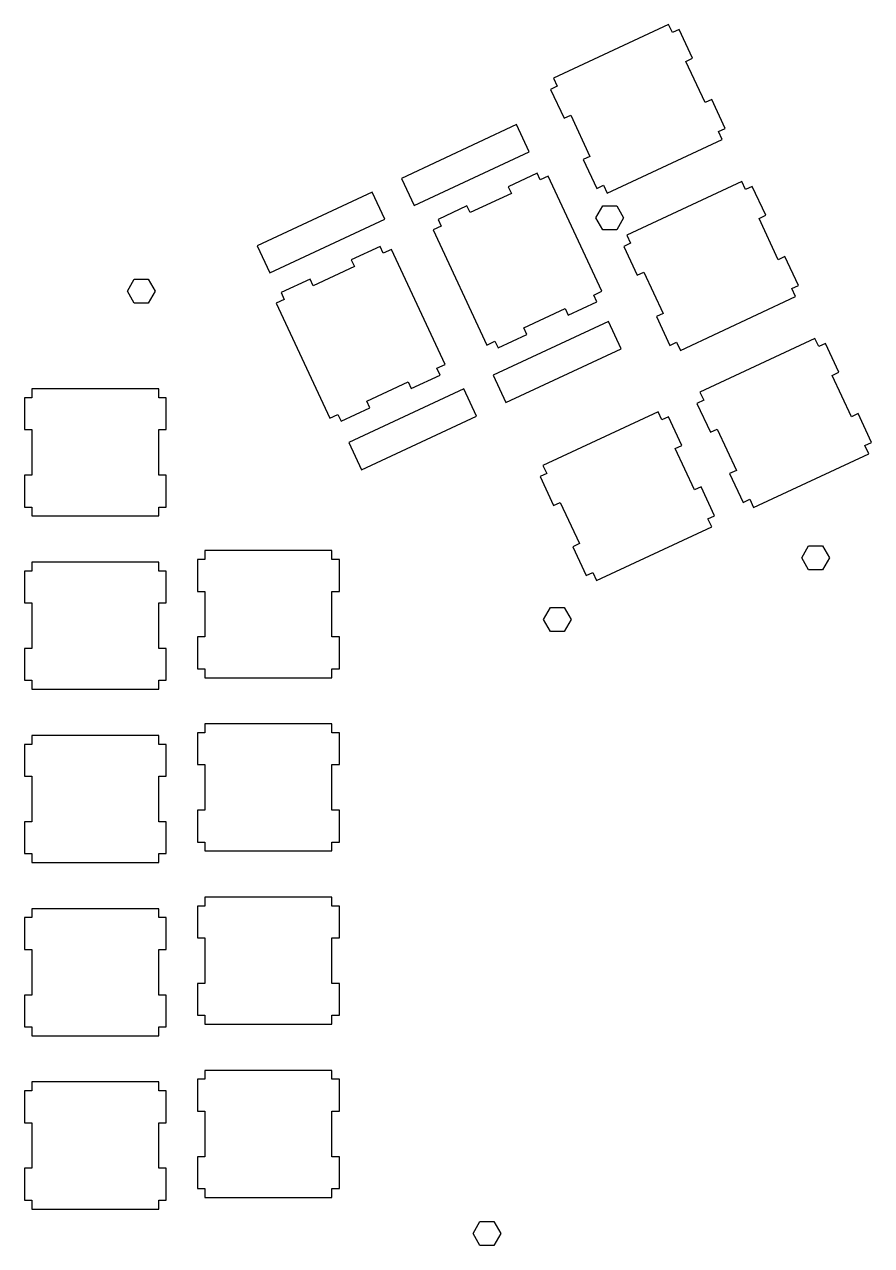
# Model space of a CAD drawing. Extents: x -958 to 423, y -145 to 375.
# Drawn here: x 32.38 to 58.68, y -8.95 to 28.94 of the extents above; entities that cross this region are included whole.
import ezdxf

# ---------------------------------------------------------------- set-up
doc = ezdxf.new("R2010")
doc.units = 0

msp = doc.modelspace()

# ---------------------------------------------------------------- linework, layer by layer
at = {"layer": 'Layer 1'}
for p, q in [((52.378238, 28.943169), (48.804768, 27.276509)), ((52.378238, 28.943169), (48.804768, 27.276509)), ((52.495084, 28.692274), (52.378238, 28.943169)), ((52.495084, 28.692274), (52.378238, 28.943169)), ((52.702969, 28.789048), (52.495084, 28.692274)), ((52.702969, 28.789048), (52.495084, 28.692274)), ((53.120889, 27.89371), (52.702969, 28.789048)), ((53.120889, 27.89371), (52.702969, 28.789048)), ((52.913004, 27.796936), (53.120889, 27.89371)), ((52.913004, 27.796936), (53.120889, 27.89371)), ((53.510135, 26.515936), (52.913004, 27.796936)), ((53.510135, 26.515936), (52.913004, 27.796936)), ((48.92233, 27.025614), (48.714445, 26.92884)), ((48.92233, 27.025614), (48.714445, 26.92884)), ((48.714445, 26.92884), (49.131648, 26.033502)), ((48.714445, 26.92884), (49.131648, 26.033502)), ((48.804768, 27.276509), (48.92233, 27.025614)), ((48.804768, 27.276509), (48.92233, 27.025614)), ((53.71802, 26.61271), (53.510135, 26.515936)), ((53.71802, 26.61271), (53.510135, 26.515936)), ((54.135223, 25.717372), (53.71802, 26.61271)), ((54.135223, 25.717372), (53.71802, 26.61271)), ((47.6592, 25.8328), (44.08645, 24.16685)), ((47.6592, 25.8328), (44.08645, 24.16685)), ((48.053467, 24.988358), (47.6592, 25.8328)), ((48.053467, 24.988358), (47.6592, 25.8328)), ((49.131648, 26.033502), (49.339533, 26.130276)), ((49.131648, 26.033502), (49.339533, 26.130276)), ((49.339533, 26.130276), (49.936664, 24.849276)), ((49.339533, 26.130276), (49.936664, 24.849276)), ((53.927338, 25.620598), (54.135223, 25.717372)), ((53.927338, 25.620598), (54.135223, 25.717372)), ((54.0449, 25.3697), (53.927338, 25.620598)), ((54.0449, 25.3697), (53.927338, 25.620598)), ((50.47143, 23.703043), (54.0449, 25.3697)), ((50.47143, 23.703043), (54.0449, 25.3697)), ((44.479997, 23.322408), (48.053467, 24.988358)), ((44.479997, 23.322408), (48.053467, 24.988358)), ((49.936664, 24.849276), (49.728779, 24.752502)), ((49.936664, 24.849276), (49.728779, 24.752502)), ((49.728779, 24.752502), (50.146699, 23.857164)), ((49.728779, 24.752502), (50.146699, 23.857164)), ((48.294331, 24.325223), (47.398993, 23.90802)), ((48.294331, 24.325223), (47.398993, 23.90802)), ((48.391105, 24.117338), (48.294331, 24.325223)), ((48.391105, 24.117338), (48.294331, 24.325223)), ((44.08645, 24.16685), (44.479997, 23.322408)), ((44.08645, 24.16685), (44.479997, 23.322408)), ((47.398993, 23.90802), (47.495767, 23.700135)), ((47.398993, 23.90802), (47.495767, 23.700135)), ((48.642, 24.2349), (48.391105, 24.117338)), ((48.642, 24.2349), (48.391105, 24.117338)), ((50.30866, 20.66143), (48.642, 24.2349)), ((50.30866, 20.66143), (48.642, 24.2349)), ((50.146699, 23.857164), (50.354584, 23.953938)), ((50.146699, 23.857164), (50.354584, 23.953938)), ((50.354584, 23.953938), (50.47143, 23.703043)), ((50.354584, 23.953938), (50.47143, 23.703043)), ((54.650638, 24.070066), (51.077168, 22.403406)), ((54.650638, 24.070066), (51.077168, 22.403406)), ((54.767484, 23.819171), (54.650638, 24.070066)), ((54.767484, 23.819171), (54.650638, 24.070066)), ((54.975369, 23.915945), (54.767484, 23.819171)), ((54.975369, 23.915945), (54.767484, 23.819171)), ((55.393289, 23.020607), (54.975369, 23.915945)), ((55.393289, 23.020607), (54.975369, 23.915945)), ((43.176806, 23.742402), (39.604056, 22.075742)), ((43.176806, 23.742402), (39.604056, 22.075742)), ((43.57107, 22.89796), (43.176806, 23.742402)), ((43.57107, 22.89796), (43.176806, 23.742402)), ((47.495767, 23.700135), (46.214767, 23.103004)), ((47.495767, 23.700135), (46.214767, 23.103004)), ((46.117993, 23.310889), (45.222655, 22.892969)), ((46.117993, 23.310889), (45.222655, 22.892969)), ((46.214767, 23.103004), (46.117993, 23.310889)), ((46.214767, 23.103004), (46.117993, 23.310889)), ((50.120188, 22.9467), (50.335241, 23.319183)), ((50.120188, 22.9467), (50.335241, 23.319183)), ((50.335241, 23.319183), (50.765347, 23.319183)), ((50.335241, 23.319183), (50.765347, 23.319183)), ((50.765347, 23.319183), (50.9804, 22.9467)), ((50.765347, 23.319183), (50.9804, 22.9467)), ((39.9976, 21.2313), (43.57107, 22.89796)), ((39.9976, 21.2313), (43.57107, 22.89796)), ((45.222655, 22.892969), (45.319429, 22.685084)), ((45.222655, 22.892969), (45.319429, 22.685084)), ((50.335241, 22.574217), (50.120188, 22.9467)), ((50.335241, 22.574217), (50.120188, 22.9467)), ((50.9804, 22.9467), (50.765347, 22.574217)), ((50.9804, 22.9467), (50.765347, 22.574217)), ((50.9804, 22.9467), (50.9804, 22.9467)), ((50.9804, 22.9467), (50.9804, 22.9467)), ((55.185404, 22.923833), (55.393289, 23.020607)), ((55.185404, 22.923833), (55.393289, 23.020607)), ((55.782535, 21.642833), (55.185404, 22.923833)), ((55.782535, 21.642833), (55.185404, 22.923833)), ((45.319429, 22.685084), (45.068534, 22.568238)), ((45.319429, 22.685084), (45.068534, 22.568238)), ((45.068534, 22.568238), (46.735194, 18.994768)), ((45.068534, 22.568238), (46.735194, 18.994768)), ((50.765347, 22.574217), (50.335241, 22.574217)), ((50.765347, 22.574217), (50.335241, 22.574217)), ((51.077168, 22.403406), (51.19473, 22.152511)), ((51.077168, 22.403406), (51.19473, 22.152511)), ((39.604056, 22.075742), (39.9976, 21.2313)), ((39.604056, 22.075742), (39.9976, 21.2313)), ((43.421931, 22.052823), (42.526593, 21.63562)), ((43.421931, 22.052823), (42.526593, 21.63562)), ((43.518705, 21.844938), (43.421931, 22.052823)), ((43.518705, 21.844938), (43.421931, 22.052823)), ((51.19473, 22.152511), (50.986845, 22.055737)), ((51.19473, 22.152511), (50.986845, 22.055737)), ((50.986845, 22.055737), (51.404048, 21.160399)), ((50.986845, 22.055737), (51.404048, 21.160399)), ((42.526593, 21.63562), (42.623367, 21.427735)), ((42.526593, 21.63562), (42.623367, 21.427735)), ((43.7696, 21.9625), (43.518705, 21.844938)), ((43.7696, 21.9625), (43.518705, 21.844938)), ((45.43626, 18.38903), (43.7696, 21.9625)), ((45.43626, 18.38903), (43.7696, 21.9625)), ((55.99042, 21.739607), (55.782535, 21.642833)), ((55.99042, 21.739607), (55.782535, 21.642833)), ((56.407623, 20.844269), (55.99042, 21.739607)), ((56.407623, 20.844269), (55.99042, 21.739607)), ((42.623367, 21.427735), (41.342367, 20.830604)), ((42.623367, 21.427735), (41.342367, 20.830604)), ((51.404048, 21.160399), (51.611933, 21.257173)), ((51.404048, 21.160399), (51.611933, 21.257173)), ((51.611933, 21.257173), (52.209064, 19.976173)), ((51.611933, 21.257173), (52.209064, 19.976173)), ((35.575387, 20.6672), (35.790441, 21.039683)), ((35.575387, 20.6672), (35.790441, 21.039683)), ((35.790441, 21.039683), (36.220547, 21.039683)), ((35.790441, 21.039683), (36.220547, 21.039683)), ((36.220547, 21.039683), (36.4356, 20.6672)), ((36.220547, 21.039683), (36.4356, 20.6672)), ((41.245593, 21.038489), (40.350255, 20.620569)), ((41.245593, 21.038489), (40.350255, 20.620569)), ((41.342367, 20.830604), (41.245593, 21.038489)), ((41.342367, 20.830604), (41.245593, 21.038489)), ((56.199738, 20.747495), (56.407623, 20.844269)), ((56.199738, 20.747495), (56.407623, 20.844269)), ((35.79044, 20.294717), (35.575387, 20.6672)), ((35.79044, 20.294717), (35.575387, 20.6672)), ((36.4356, 20.6672), (36.220546, 20.294717)), ((36.4356, 20.6672), (36.220546, 20.294717)), ((36.4356, 20.6672), (36.4356, 20.6672)), ((36.4356, 20.6672), (36.4356, 20.6672)), ((40.350255, 20.620569), (40.447029, 20.412684)), ((40.350255, 20.620569), (40.447029, 20.412684)), ((50.057765, 20.544584), (50.30866, 20.66143)), ((50.057765, 20.544584), (50.30866, 20.66143)), ((50.154539, 20.336699), (50.057765, 20.544584)), ((50.154539, 20.336699), (50.057765, 20.544584)), ((52.74383, 18.82994), (56.3173, 20.4966)), ((52.74383, 18.82994), (56.3173, 20.4966)), ((56.3173, 20.4966), (56.199738, 20.747495)), ((56.3173, 20.4966), (56.199738, 20.747495)), ((36.220546, 20.294717), (35.79044, 20.294717)), ((36.220546, 20.294717), (35.79044, 20.294717)), ((40.447029, 20.412684), (40.196134, 20.295838)), ((40.447029, 20.412684), (40.196134, 20.295838)), ((40.196134, 20.295838), (41.862794, 16.722368)), ((40.196134, 20.295838), (41.862794, 16.722368)), ((47.881427, 19.529533), (49.162427, 20.126664)), ((47.881427, 19.529533), (49.162427, 20.126664)), ((49.162427, 20.126664), (49.259201, 19.918779)), ((49.162427, 20.126664), (49.259201, 19.918779)), ((49.259201, 19.918779), (50.154539, 20.336699)), ((49.259201, 19.918779), (50.154539, 20.336699)), ((50.5073, 19.726), (46.93383, 18.05934)), ((50.5073, 19.726), (46.93383, 18.05934)), ((50.900844, 18.881558), (50.5073, 19.726)), ((50.900844, 18.881558), (50.5073, 19.726)), ((52.209064, 19.976173), (52.001179, 19.879399)), ((52.209064, 19.976173), (52.001179, 19.879399)), ((52.001179, 19.879399), (52.419099, 18.984061)), ((52.001179, 19.879399), (52.419099, 18.984061)), ((47.978201, 19.321648), (47.881427, 19.529533)), ((47.978201, 19.321648), (47.881427, 19.529533)), ((46.735194, 18.994768), (46.986089, 19.11233)), ((46.735194, 18.994768), (46.986089, 19.11233)), ((46.986089, 19.11233), (47.082863, 18.904445)), ((46.986089, 19.11233), (47.082863, 18.904445)), ((47.082863, 18.904445), (47.978201, 19.321648)), ((47.082863, 18.904445), (47.978201, 19.321648)), ((52.419099, 18.984061), (52.626984, 19.080835)), ((52.419099, 18.984061), (52.626984, 19.080835)), ((52.626984, 19.080835), (52.74383, 18.82994)), ((52.626984, 19.080835), (52.74383, 18.82994)), ((56.922338, 19.197666), (53.348868, 17.531006)), ((56.922338, 19.197666), (53.348868, 17.531006)), ((57.039184, 18.946771), (56.922338, 19.197666)), ((57.039184, 18.946771), (56.922338, 19.197666)), ((57.247069, 19.043545), (57.039184, 18.946771)), ((57.247069, 19.043545), (57.039184, 18.946771)), ((57.664989, 18.148207), (57.247069, 19.043545)), ((57.664989, 18.148207), (57.247069, 19.043545)), ((47.328094, 17.214898), (50.900844, 18.881558)), ((47.328094, 17.214898), (50.900844, 18.881558)), ((45.185365, 18.272184), (45.43626, 18.38903)), ((45.185365, 18.272184), (45.43626, 18.38903)), ((45.282139, 18.064299), (45.185365, 18.272184)), ((45.282139, 18.064299), (45.185365, 18.272184)), ((43.009027, 17.257133), (44.290027, 17.854264)), ((43.009027, 17.257133), (44.290027, 17.854264)), ((44.290027, 17.854264), (44.386801, 17.646379)), ((44.290027, 17.854264), (44.386801, 17.646379)), ((44.386801, 17.646379), (45.282139, 18.064299)), ((44.386801, 17.646379), (45.282139, 18.064299)), ((46.93383, 18.05934), (47.328094, 17.214898)), ((46.93383, 18.05934), (47.328094, 17.214898)), ((57.457104, 18.051433), (57.664989, 18.148207)), ((57.457104, 18.051433), (57.664989, 18.148207)), ((58.054235, 16.770433), (57.457104, 18.051433)), ((58.054235, 16.770433), (57.457104, 18.051433)), ((36.5503, 17.6342), (32.6077, 17.6342)), ((32.6077, 17.6342), (32.6077, 17.3575)), ((36.5503, 17.6342), (32.6077, 17.6342)), ((32.6077, 17.6342), (32.6077, 17.3575)), ((36.5503, 17.3575), (36.5503, 17.6342)), ((36.5503, 17.3575), (36.5503, 17.6342)), ((46.024803, 17.634892), (42.451333, 15.968942)), ((46.024803, 17.634892), (42.451333, 15.968942)), ((46.41835, 16.79045), (46.024803, 17.634892)), ((46.41835, 16.79045), (46.024803, 17.634892)), ((53.348868, 17.531006), (53.46643, 17.280111)), ((53.348868, 17.531006), (53.46643, 17.280111)), ((32.6077, 17.3575), (32.3783, 17.3575)), ((32.3783, 17.3575), (32.3783, 16.3697)), ((32.6077, 17.3575), (32.3783, 17.3575)), ((32.3783, 17.3575), (32.3783, 16.3697)), ((36.7797, 17.3575), (36.5503, 17.3575)), ((36.7797, 17.3575), (36.5503, 17.3575)), ((36.7797, 16.3697), (36.7797, 17.3575)), ((36.7797, 16.3697), (36.7797, 17.3575)), ((43.105801, 17.049248), (43.009027, 17.257133)), ((43.105801, 17.049248), (43.009027, 17.257133)), ((53.46643, 17.280111), (53.258545, 17.183337)), ((53.46643, 17.280111), (53.258545, 17.183337)), ((53.258545, 17.183337), (53.675748, 16.287999)), ((53.258545, 17.183337), (53.675748, 16.287999)), ((41.862794, 16.722368), (42.113689, 16.83993)), ((41.862794, 16.722368), (42.113689, 16.83993)), ((42.113689, 16.83993), (42.210463, 16.632045)), ((42.113689, 16.83993), (42.210463, 16.632045)), ((42.210463, 16.632045), (43.105801, 17.049248)), ((42.210463, 16.632045), (43.105801, 17.049248)), ((42.8456, 15.1245), (46.41835, 16.79045)), ((42.8456, 15.1245), (46.41835, 16.79045)), ((52.049938, 16.925966), (48.476468, 15.259306)), ((52.049938, 16.925966), (48.476468, 15.259306)), ((52.166784, 16.675071), (52.049938, 16.925966)), ((52.166784, 16.675071), (52.049938, 16.925966)), ((52.374669, 16.771845), (52.166784, 16.675071)), ((52.374669, 16.771845), (52.166784, 16.675071)), ((52.792589, 15.876507), (52.374669, 16.771845)), ((52.792589, 15.876507), (52.374669, 16.771845)), ((58.26212, 16.867207), (58.054235, 16.770433)), ((58.26212, 16.867207), (58.054235, 16.770433)), ((58.679323, 15.971869), (58.26212, 16.867207)), ((58.679323, 15.971869), (58.26212, 16.867207)), ((32.3783, 16.3697), (32.6077, 16.3697)), ((32.3783, 16.3697), (32.6077, 16.3697)), ((32.6077, 16.3697), (32.6077, 14.9561)), ((32.6077, 16.3697), (32.6077, 14.9561)), ((36.5503, 14.9561), (36.5503, 16.3697)), ((36.5503, 16.3697), (36.7797, 16.3697)), ((36.5503, 14.9561), (36.5503, 16.3697)), ((36.5503, 16.3697), (36.7797, 16.3697)), ((53.675748, 16.287999), (53.883633, 16.384773)), ((53.675748, 16.287999), (53.883633, 16.384773)), ((53.883633, 16.384773), (54.480764, 15.103773)), ((53.883633, 16.384773), (54.480764, 15.103773)), ((42.451333, 15.968942), (42.8456, 15.1245)), ((42.451333, 15.968942), (42.8456, 15.1245)), ((58.471438, 15.875095), (58.679323, 15.971869)), ((58.471438, 15.875095), (58.679323, 15.971869)), ((52.584704, 15.779733), (52.792589, 15.876507)), ((52.584704, 15.779733), (52.792589, 15.876507)), ((53.181835, 14.498733), (52.584704, 15.779733)), ((53.181835, 14.498733), (52.584704, 15.779733)), ((55.01553, 13.95754), (58.589, 15.6242)), ((55.01553, 13.95754), (58.589, 15.6242)), ((58.589, 15.6242), (58.471438, 15.875095)), ((58.589, 15.6242), (58.471438, 15.875095)), ((48.476468, 15.259306), (48.59403, 15.008411)), ((48.476468, 15.259306), (48.59403, 15.008411)), ((32.6077, 14.9561), (32.3783, 14.9561)), ((32.3783, 14.9561), (32.3783, 13.9683)), ((32.6077, 14.9561), (32.3783, 14.9561)), ((32.3783, 14.9561), (32.3783, 13.9683)), ((36.7797, 14.9561), (36.5503, 14.9561)), ((36.7797, 14.9561), (36.5503, 14.9561)), ((36.7797, 13.9683), (36.7797, 14.9561)), ((36.7797, 13.9683), (36.7797, 14.9561)), ((48.59403, 15.008411), (48.386145, 14.911637)), ((48.59403, 15.008411), (48.386145, 14.911637)), ((48.386145, 14.911637), (48.803348, 14.016299)), ((48.386145, 14.911637), (48.803348, 14.016299)), ((54.480764, 15.103773), (54.272879, 15.006999)), ((54.480764, 15.103773), (54.272879, 15.006999)), ((54.272879, 15.006999), (54.690799, 14.111661)), ((54.272879, 15.006999), (54.690799, 14.111661)), ((53.38972, 14.595507), (53.181835, 14.498733)), ((53.38972, 14.595507), (53.181835, 14.498733)), ((53.806923, 13.700169), (53.38972, 14.595507)), ((53.806923, 13.700169), (53.38972, 14.595507)), ((48.803348, 14.016299), (49.011233, 14.113073)), ((48.803348, 14.016299), (49.011233, 14.113073)), ((49.011233, 14.113073), (49.608364, 12.832073)), ((49.011233, 14.113073), (49.608364, 12.832073)), ((54.690799, 14.111661), (54.898684, 14.208435)), ((54.690799, 14.111661), (54.898684, 14.208435)), ((54.898684, 14.208435), (55.01553, 13.95754)), ((54.898684, 14.208435), (55.01553, 13.95754)), ((32.3783, 13.9683), (32.6077, 13.9683)), ((32.3783, 13.9683), (32.6077, 13.9683)), ((32.6077, 13.9683), (32.6077, 13.6916)), ((32.6077, 13.9683), (32.6077, 13.6916)), ((32.6077, 13.6916), (36.5503, 13.6916)), ((32.6077, 13.6916), (36.5503, 13.6916)), ((36.5503, 13.6916), (36.5503, 13.9683)), ((36.5503, 13.9683), (36.7797, 13.9683)), ((36.5503, 13.6916), (36.5503, 13.9683)), ((36.5503, 13.9683), (36.7797, 13.9683)), ((53.599038, 13.603395), (53.806923, 13.700169)), ((53.599038, 13.603395), (53.806923, 13.700169)), ((50.14313, 11.68584), (53.7166, 13.3525)), ((50.14313, 11.68584), (53.7166, 13.3525)), ((53.7166, 13.3525), (53.599038, 13.603395)), ((53.7166, 13.3525), (53.599038, 13.603395)), ((41.9266, 12.6163), (37.984, 12.6163)), ((37.984, 12.6163), (37.984, 12.3396)), ((41.9266, 12.6163), (37.984, 12.6163)), ((37.984, 12.6163), (37.984, 12.3396)), ((41.9266, 12.3396), (41.9266, 12.6163)), ((41.9266, 12.3396), (41.9266, 12.6163)), ((49.608364, 12.832073), (49.400479, 12.735299)), ((49.608364, 12.832073), (49.400479, 12.735299)), ((49.400479, 12.735299), (49.818399, 11.839961)), ((49.400479, 12.735299), (49.818399, 11.839961)), ((56.508588, 12.3921), (56.723641, 12.764583)), ((56.508588, 12.3921), (56.723641, 12.764583)), ((56.723641, 12.764583), (57.153747, 12.764583)), ((56.723641, 12.764583), (57.153747, 12.764583)), ((57.153747, 12.764583), (57.3688, 12.3921)), ((57.153747, 12.764583), (57.3688, 12.3921)), ((36.5503, 12.2579), (32.6077, 12.2579)), ((32.6077, 12.2579), (32.6077, 11.9812)), ((36.5503, 12.2579), (32.6077, 12.2579)), ((32.6077, 12.2579), (32.6077, 11.9812)), ((36.5503, 11.9812), (36.5503, 12.2579)), ((36.5503, 11.9812), (36.5503, 12.2579)), ((37.984, 12.3396), (37.7546, 12.3396)), ((37.7546, 12.3396), (37.7546, 11.3518)), ((37.984, 12.3396), (37.7546, 12.3396)), ((37.7546, 12.3396), (37.7546, 11.3518)), ((42.156, 12.3396), (41.9266, 12.3396)), ((42.156, 12.3396), (41.9266, 12.3396)), ((42.156, 11.3518), (42.156, 12.3396)), ((42.156, 11.3518), (42.156, 12.3396)), ((56.723641, 12.019617), (56.508588, 12.3921)), ((56.723641, 12.019617), (56.508588, 12.3921)), ((57.3688, 12.3921), (57.153747, 12.019617)), ((57.3688, 12.3921), (57.153747, 12.019617)), ((57.3688, 12.3921), (57.3688, 12.3921)), ((57.3688, 12.3921), (57.3688, 12.3921)), ((32.6077, 11.9812), (32.3783, 11.9812)), ((32.3783, 11.9812), (32.3783, 10.9934)), ((32.6077, 11.9812), (32.3783, 11.9812)), ((32.3783, 11.9812), (32.3783, 10.9934)), ((36.7797, 11.9812), (36.5503, 11.9812)), ((36.7797, 11.9812), (36.5503, 11.9812)), ((36.7797, 10.9934), (36.7797, 11.9812)), ((36.7797, 10.9934), (36.7797, 11.9812)), ((49.818399, 11.839961), (50.026284, 11.936735)), ((49.818399, 11.839961), (50.026284, 11.936735)), ((50.026284, 11.936735), (50.14313, 11.68584)), ((50.026284, 11.936735), (50.14313, 11.68584)), ((57.153747, 12.019617), (56.723641, 12.019617)), ((57.153747, 12.019617), (56.723641, 12.019617)), ((32.3783, 10.9934), (32.6077, 10.9934)), ((32.3783, 10.9934), (32.6077, 10.9934)), ((32.6077, 10.9934), (32.6077, 9.57975)), ((32.6077, 10.9934), (32.6077, 9.57975)), ((36.5503, 9.57975), (36.5503, 10.9934)), ((36.5503, 10.9934), (36.7797, 10.9934)), ((36.5503, 9.57975), (36.5503, 10.9934)), ((36.5503, 10.9934), (36.7797, 10.9934)), ((37.7546, 11.3518), (37.984, 11.3518)), ((37.7546, 11.3518), (37.984, 11.3518)), ((37.984, 11.3518), (37.984, 9.93817)), ((37.984, 11.3518), (37.984, 9.93817)), ((41.9266, 9.93817), (41.9266, 11.3518)), ((41.9266, 11.3518), (42.156, 11.3518)), ((41.9266, 9.93817), (41.9266, 11.3518)), ((41.9266, 11.3518), (42.156, 11.3518)), ((48.492888, 10.4808), (48.707941, 10.853283)), ((48.492888, 10.4808), (48.707941, 10.853283)), ((48.707941, 10.853283), (49.138047, 10.853283)), ((48.707941, 10.853283), (49.138047, 10.853283)), ((49.138047, 10.853283), (49.3531, 10.4808)), ((49.138047, 10.853283), (49.3531, 10.4808)), ((48.70794, 10.108317), (48.492888, 10.4808)), ((48.70794, 10.108317), (48.492888, 10.4808)), ((49.3531, 10.4808), (49.138047, 10.108317)), ((49.3531, 10.4808), (49.138047, 10.108317)), ((49.3531, 10.4808), (49.3531, 10.4808)), ((49.3531, 10.4808), (49.3531, 10.4808)), ((37.984, 9.93817), (37.7546, 9.93817)), ((37.7546, 9.93817), (37.7546, 8.95036)), ((37.984, 9.93817), (37.7546, 9.93817)), ((37.7546, 9.93817), (37.7546, 8.95036)), ((42.156, 9.93817), (41.9266, 9.93817)), ((42.156, 9.93817), (41.9266, 9.93817)), ((42.156, 8.95036), (42.156, 9.93817)), ((42.156, 8.95036), (42.156, 9.93817)), ((49.138047, 10.108317), (48.70794, 10.108317)), ((49.138047, 10.108317), (48.70794, 10.108317)), ((32.6077, 9.57975), (32.3783, 9.57975)), ((32.3783, 9.57975), (32.3783, 8.59194)), ((32.6077, 9.57975), (32.3783, 9.57975)), ((32.3783, 9.57975), (32.3783, 8.59194)), ((36.7797, 9.57975), (36.5503, 9.57975)), ((36.7797, 9.57975), (36.5503, 9.57975)), ((36.7797, 8.59194), (36.7797, 9.57975)), ((36.7797, 8.59194), (36.7797, 9.57975)), ((37.7546, 8.95036), (37.984, 8.95036)), ((37.7546, 8.95036), (37.984, 8.95036)), ((37.984, 8.95036), (37.984, 8.67366)), ((37.984, 8.95036), (37.984, 8.67366)), ((41.9266, 8.67366), (41.9266, 8.95036)), ((41.9266, 8.95036), (42.156, 8.95036)), ((41.9266, 8.67366), (41.9266, 8.95036)), ((41.9266, 8.95036), (42.156, 8.95036)), ((32.3783, 8.59194), (32.6077, 8.59194)), ((32.3783, 8.59194), (32.6077, 8.59194)), ((32.6077, 8.59194), (32.6077, 8.31524)), ((32.6077, 8.59194), (32.6077, 8.31524)), ((36.5503, 8.31524), (36.5503, 8.59194)), ((36.5503, 8.59194), (36.7797, 8.59194)), ((36.5503, 8.31524), (36.5503, 8.59194)), ((36.5503, 8.59194), (36.7797, 8.59194)), ((37.984, 8.67366), (41.9266, 8.67366)), ((37.984, 8.67366), (41.9266, 8.67366)), ((32.6077, 8.31524), (36.5503, 8.31524)), ((32.6077, 8.31524), (36.5503, 8.31524)), ((41.9266, 7.23997), (37.984, 7.23997)), ((37.984, 7.23997), (37.984, 6.96327)), ((41.9266, 7.23997), (37.984, 7.23997)), ((37.984, 7.23997), (37.984, 6.96327)), ((41.9266, 6.96327), (41.9266, 7.23997)), ((41.9266, 6.96327), (41.9266, 7.23997)), ((36.5503, 6.88155), (32.6077, 6.88155)), ((32.6077, 6.88155), (32.6077, 6.60485)), ((36.5503, 6.88155), (32.6077, 6.88155)), ((32.6077, 6.88155), (32.6077, 6.60485)), ((36.5503, 6.60485), (36.5503, 6.88155)), ((36.5503, 6.60485), (36.5503, 6.88155)), ((37.984, 6.96327), (37.7546, 6.96327)), ((37.7546, 6.96327), (37.7546, 5.97546)), ((37.984, 6.96327), (37.7546, 6.96327)), ((37.7546, 6.96327), (37.7546, 5.97546)), ((42.156, 6.96327), (41.9266, 6.96327)), ((42.156, 6.96327), (41.9266, 6.96327)), ((42.156, 5.97546), (42.156, 6.96327)), ((42.156, 5.97546), (42.156, 6.96327)), ((32.6077, 6.60485), (32.3783, 6.60485)), ((32.3783, 6.60485), (32.3783, 5.61704)), ((32.6077, 6.60485), (32.3783, 6.60485)), ((32.3783, 6.60485), (32.3783, 5.61704)), ((36.7797, 6.60485), (36.5503, 6.60485)), ((36.7797, 6.60485), (36.5503, 6.60485)), ((36.7797, 5.61704), (36.7797, 6.60485)), ((36.7797, 5.61704), (36.7797, 6.60485)), ((37.7546, 5.97546), (37.984, 5.97546)), ((37.7546, 5.97546), (37.984, 5.97546)), ((37.984, 5.97546), (37.984, 4.56184)), ((37.984, 5.97546), (37.984, 4.56184)), ((41.9266, 4.56184), (41.9266, 5.97546)), ((41.9266, 5.97546), (42.156, 5.97546)), ((41.9266, 4.56184), (41.9266, 5.97546)), ((41.9266, 5.97546), (42.156, 5.97546)), ((32.3783, 5.61704), (32.6077, 5.61704)), ((32.3783, 5.61704), (32.6077, 5.61704)), ((32.6077, 5.61704), (32.6077, 4.20342)), ((32.6077, 5.61704), (32.6077, 4.20342)), ((36.5503, 4.20342), (36.5503, 5.61704)), ((36.5503, 5.61704), (36.7797, 5.61704)), ((36.5503, 4.20342), (36.5503, 5.61704)), ((36.5503, 5.61704), (36.7797, 5.61704)), ((37.984, 4.56184), (37.7546, 4.56184)), ((37.7546, 4.56184), (37.7546, 3.57403)), ((37.984, 4.56184), (37.7546, 4.56184)), ((37.7546, 4.56184), (37.7546, 3.57403)), ((42.156, 4.56184), (41.9266, 4.56184)), ((42.156, 4.56184), (41.9266, 4.56184)), ((42.156, 3.57403), (42.156, 4.56184)), ((42.156, 3.57403), (42.156, 4.56184)), ((32.6077, 4.20342), (32.3783, 4.20342)), ((32.3783, 4.20342), (32.3783, 3.21561)), ((32.6077, 4.20342), (32.3783, 4.20342)), ((32.3783, 4.20342), (32.3783, 3.21561)), ((36.7797, 4.20342), (36.5503, 4.20342)), ((36.7797, 4.20342), (36.5503, 4.20342)), ((36.7797, 3.21561), (36.7797, 4.20342)), ((36.7797, 3.21561), (36.7797, 4.20342)), ((37.7546, 3.57403), (37.984, 3.57403)), ((37.7546, 3.57403), (37.984, 3.57403)), ((37.984, 3.57403), (37.984, 3.29733)), ((37.984, 3.57403), (37.984, 3.29733)), ((41.9266, 3.29733), (41.9266, 3.57403)), ((41.9266, 3.57403), (42.156, 3.57403)), ((41.9266, 3.29733), (41.9266, 3.57403)), ((41.9266, 3.57403), (42.156, 3.57403)), ((32.3783, 3.21561), (32.6077, 3.21561)), ((32.3783, 3.21561), (32.6077, 3.21561)), ((32.6077, 3.21561), (32.6077, 2.93891)), ((32.6077, 3.21561), (32.6077, 2.93891)), ((36.5503, 2.93891), (36.5503, 3.21561)), ((36.5503, 3.21561), (36.7797, 3.21561)), ((36.5503, 2.93891), (36.5503, 3.21561)), ((36.5503, 3.21561), (36.7797, 3.21561)), ((37.984, 3.29733), (41.9266, 3.29733)), ((37.984, 3.29733), (41.9266, 3.29733)), ((32.6077, 2.93891), (36.5503, 2.93891)), ((32.6077, 2.93891), (36.5503, 2.93891)), ((37.984, 1.58694), (37.7546, 1.58694)), ((37.7546, 1.58694), (37.7546, 0.59913)), ((37.984, 1.58694), (37.7546, 1.58694)), ((37.7546, 1.58694), (37.7546, 0.59913)), ((41.9266, 1.86364), (37.984, 1.86364)), ((37.984, 1.86364), (37.984, 1.58694)), ((41.9266, 1.86364), (37.984, 1.86364)), ((37.984, 1.86364), (37.984, 1.58694)), ((41.9266, 1.58694), (41.9266, 1.86364)), ((41.9266, 1.58694), (41.9266, 1.86364)), ((42.156, 1.58694), (41.9266, 1.58694)), ((42.156, 1.58694), (41.9266, 1.58694)), ((42.156, 0.59913), (42.156, 1.58694)), ((42.156, 0.59913), (42.156, 1.58694)), ((32.6077, 1.22852), (32.3783, 1.22852)), ((32.3783, 1.22852), (32.3783, 0.240708)), ((32.6077, 1.22852), (32.3783, 1.22852)), ((32.3783, 1.22852), (32.3783, 0.240708)), ((36.5503, 1.50522), (32.6077, 1.50522)), ((32.6077, 1.50522), (32.6077, 1.22852)), ((36.5503, 1.50522), (32.6077, 1.50522)), ((32.6077, 1.50522), (32.6077, 1.22852)), ((36.5503, 1.22852), (36.5503, 1.50522)), ((36.5503, 1.22852), (36.5503, 1.50522)), ((36.7797, 1.22852), (36.5503, 1.22852)), ((36.7797, 1.22852), (36.5503, 1.22852)), ((36.7797, 0.240708), (36.7797, 1.22852)), ((36.7797, 0.240708), (36.7797, 1.22852)), ((37.7546, 0.59913), (37.984, 0.59913)), ((37.7546, 0.59913), (37.984, 0.59913)), ((37.984, 0.59913), (37.984, -0.814486)), ((37.984, 0.59913), (37.984, -0.814486)), ((41.9266, -0.814486), (41.9266, 0.59913)), ((41.9266, 0.59913), (42.156, 0.59913)), ((41.9266, -0.814486), (41.9266, 0.59913)), ((41.9266, 0.59913), (42.156, 0.59913)), ((32.3783, 0.240708), (32.6077, 0.240708)), ((32.3783, 0.240708), (32.6077, 0.240708)), ((32.6077, 0.240708), (32.6077, -1.17291)), ((32.6077, 0.240708), (32.6077, -1.17291)), ((36.5503, -1.17291), (36.5503, 0.240708)), ((36.5503, 0.240708), (36.7797, 0.240708)), ((36.5503, -1.17291), (36.5503, 0.240708)), ((36.5503, 0.240708), (36.7797, 0.240708)), ((37.984, -0.814486), (37.7546, -0.814486)), ((37.7546, -0.814486), (37.7546, -1.8023)), ((37.984, -0.814486), (37.7546, -0.814486)), ((37.7546, -0.814486), (37.7546, -1.8023)), ((42.156, -0.814486), (41.9266, -0.814486)), ((42.156, -0.814486), (41.9266, -0.814486)), ((42.156, -1.8023), (42.156, -0.814486)), ((42.156, -1.8023), (42.156, -0.814486)), ((32.6077, -1.17291), (32.3783, -1.17291)), ((32.3783, -1.17291), (32.3783, -2.16072)), ((32.6077, -1.17291), (32.3783, -1.17291)), ((32.3783, -1.17291), (32.3783, -2.16072)), ((36.7797, -1.17291), (36.5503, -1.17291)), ((36.7797, -1.17291), (36.5503, -1.17291)), ((36.7797, -2.16072), (36.7797, -1.17291)), ((36.7797, -2.16072), (36.7797, -1.17291)), ((37.7546, -1.8023), (37.984, -1.8023)), ((37.7546, -1.8023), (37.984, -1.8023)), ((37.984, -1.8023), (37.984, -2.079)), ((37.984, -1.8023), (37.984, -2.079)), ((41.9266, -2.079), (41.9266, -1.8023)), ((41.9266, -1.8023), (42.156, -1.8023)), ((41.9266, -2.079), (41.9266, -1.8023)), ((41.9266, -1.8023), (42.156, -1.8023)), ((32.3783, -2.16072), (32.6077, -2.16072)), ((32.3783, -2.16072), (32.6077, -2.16072)), ((32.6077, -2.16072), (32.6077, -2.43742)), ((32.6077, -2.16072), (32.6077, -2.43742)), ((36.5503, -2.43742), (36.5503, -2.16072)), ((36.5503, -2.16072), (36.7797, -2.16072)), ((36.5503, -2.43742), (36.5503, -2.16072)), ((36.5503, -2.16072), (36.7797, -2.16072)), ((37.984, -2.079), (41.9266, -2.079)), ((37.984, -2.079), (41.9266, -2.079)), ((32.6077, -2.43742), (36.5503, -2.43742)), ((32.6077, -2.43742), (36.5503, -2.43742)), ((37.984, -3.78867), (37.7546, -3.78867)), ((37.7546, -3.78867), (37.7546, -4.77648)), ((37.984, -3.78867), (37.7546, -3.78867)), ((37.7546, -3.78867), (37.7546, -4.77648)), ((41.9266, -3.51197), (37.984, -3.51197)), ((37.984, -3.51197), (37.984, -3.78867)), ((41.9266, -3.51197), (37.984, -3.51197)), ((37.984, -3.51197), (37.984, -3.78867)), ((41.9266, -3.78867), (41.9266, -3.51197)), ((41.9266, -3.78867), (41.9266, -3.51197)), ((42.156, -3.78867), (41.9266, -3.78867)), ((42.156, -3.78867), (41.9266, -3.78867)), ((42.156, -4.77648), (42.156, -3.78867)), ((42.156, -4.77648), (42.156, -3.78867)), ((32.6077, -4.14781), (32.3783, -4.14781)), ((32.3783, -4.14781), (32.3783, -5.13562)), ((32.6077, -4.14781), (32.3783, -4.14781)), ((32.3783, -4.14781), (32.3783, -5.13562)), ((36.5503, -3.87111), (32.6077, -3.87111)), ((32.6077, -3.87111), (32.6077, -4.14781)), ((36.5503, -3.87111), (32.6077, -3.87111)), ((32.6077, -3.87111), (32.6077, -4.14781)), ((36.5503, -4.14781), (36.5503, -3.87111)), ((36.5503, -4.14781), (36.5503, -3.87111)), ((36.7797, -4.14781), (36.5503, -4.14781)), ((36.7797, -4.14781), (36.5503, -4.14781)), ((36.7797, -5.13562), (36.7797, -4.14781)), ((36.7797, -5.13562), (36.7797, -4.14781)), ((37.7546, -4.77648), (37.984, -4.77648)), ((37.7546, -4.77648), (37.984, -4.77648)), ((37.984, -4.77648), (37.984, -6.1901)), ((37.984, -4.77648), (37.984, -6.1901)), ((41.9266, -6.1901), (41.9266, -4.77648)), ((41.9266, -4.77648), (42.156, -4.77648)), ((41.9266, -6.1901), (41.9266, -4.77648)), ((41.9266, -4.77648), (42.156, -4.77648)), ((32.3783, -5.13562), (32.6077, -5.13562)), ((32.3783, -5.13562), (32.6077, -5.13562)), ((32.6077, -5.13562), (32.6077, -6.54924)), ((32.6077, -5.13562), (32.6077, -6.54924)), ((36.5503, -6.54924), (36.5503, -5.13562)), ((36.5503, -5.13562), (36.7797, -5.13562)), ((36.5503, -6.54924), (36.5503, -5.13562)), ((36.5503, -5.13562), (36.7797, -5.13562)), ((37.984, -6.1901), (37.7546, -6.1901)), ((37.7546, -6.1901), (37.7546, -7.17791)), ((37.984, -6.1901), (37.7546, -6.1901)), ((37.7546, -6.1901), (37.7546, -7.17791)), ((42.156, -6.1901), (41.9266, -6.1901)), ((42.156, -6.1901), (41.9266, -6.1901)), ((42.156, -7.17791), (42.156, -6.1901)), ((42.156, -7.17791), (42.156, -6.1901)), ((32.6077, -6.54924), (32.3783, -6.54924)), ((32.3783, -6.54924), (32.3783, -7.53705)), ((32.6077, -6.54924), (32.3783, -6.54924)), ((32.3783, -6.54924), (32.3783, -7.53705)), ((36.7797, -6.54924), (36.5503, -6.54924)), ((36.7797, -6.54924), (36.5503, -6.54924)), ((36.7797, -7.53705), (36.7797, -6.54924)), ((36.7797, -7.53705), (36.7797, -6.54924)), ((37.7546, -7.17791), (37.984, -7.17791)), ((37.7546, -7.17791), (37.984, -7.17791)), ((37.984, -7.17791), (37.984, -7.45461)), ((37.984, -7.17791), (37.984, -7.45461)), ((41.9266, -7.45461), (41.9266, -7.17791)), ((41.9266, -7.17791), (42.156, -7.17791)), ((41.9266, -7.45461), (41.9266, -7.17791)), ((41.9266, -7.17791), (42.156, -7.17791)), ((32.3783, -7.53705), (32.6077, -7.53705)), ((32.3783, -7.53705), (32.6077, -7.53705)), ((32.6077, -7.53705), (32.6077, -7.81375)), ((32.6077, -7.53705), (32.6077, -7.81375)), ((36.5503, -7.81375), (36.5503, -7.53705)), ((36.5503, -7.53705), (36.7797, -7.53705)), ((36.5503, -7.81375), (36.5503, -7.53705)), ((36.5503, -7.53705), (36.7797, -7.53705)), ((37.984, -7.45461), (41.9266, -7.45461)), ((37.984, -7.45461), (41.9266, -7.45461)), ((32.6077, -7.81375), (36.5503, -7.81375)), ((32.6077, -7.81375), (36.5503, -7.81375)), ((46.306588, -8.57522), (46.521641, -8.202737)), ((46.306588, -8.57522), (46.521641, -8.202737)), ((46.521641, -8.202737), (46.951747, -8.202737)), ((46.521641, -8.202737), (46.951747, -8.202737)), ((46.951747, -8.202737), (47.1668, -8.57522)), ((46.951747, -8.202737), (47.1668, -8.57522)), ((46.521641, -8.947703), (46.306588, -8.57522)), ((46.521641, -8.947703), (46.306588, -8.57522)), ((47.1668, -8.57522), (46.951747, -8.947703)), ((47.1668, -8.57522), (46.951747, -8.947703)), ((47.1668, -8.57522), (47.1668, -8.57522)), ((47.1668, -8.57522), (47.1668, -8.57522)), ((46.951747, -8.947703), (46.521641, -8.947703)), ((46.951747, -8.947703), (46.521641, -8.947703))]:
    msp.add_line(p, q, dxfattribs=at)

doc.saveas('drawing.dxf')
